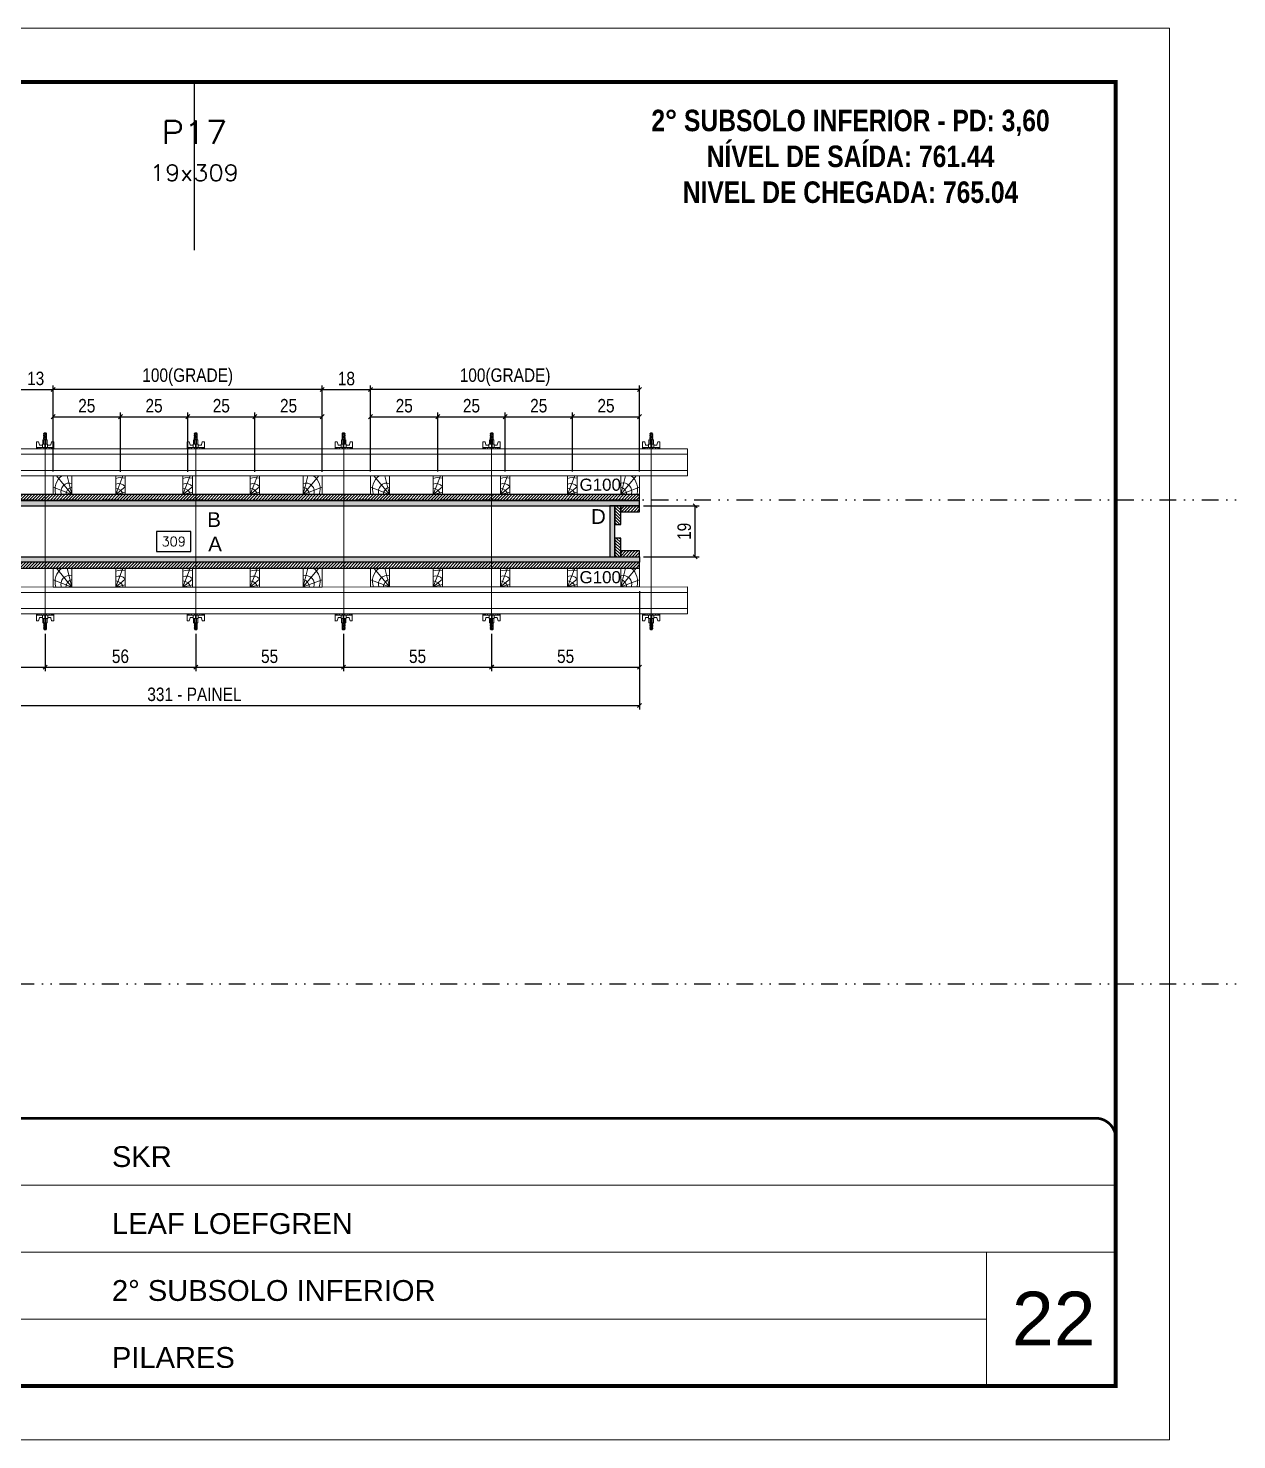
# Model space of a CAD drawing. Extents: x 13513 to 27878, y -21631 to 6985.
# Drawn here: x 16648 to 17547, y 192 to 1242 of the extents above; entities that cross this region are included whole.
import ezdxf
from ezdxf.enums import TextEntityAlignment as Align

# ---------------------------------------------------------------- set-up
doc = ezdxf.new("R2010")
doc.units = 0
for name, pattern in [('CONTINUO', [0]), ('DASHED', [0.75, 0.5, -0.25]), ('DIVIDE2', [0.625, 0.25, -0.125, 0, -0.125, 0, -0.125]), ('HIDDEN', [0.375, 0.25, -0.125])]:
    doc.linetypes.add(name, pattern=pattern)
for name, color, linetype, lineweight in [('CARIMBO', 255, 'Continuous', 9), ('Folhas', 255, 'Continuous', 9), ('Hachura', 251, 'Continuous', 9), ('Madeira', 126, 'Continuous', 18), ('Perfil Metálico', 224, 'Continuous', 18), ('SARRAFO DE PRESSAO', 251, 'DASHED', 9), ('Texto Seção', 7, 'Continuous', 15)]:
    doc.layers.add(name, color=color, linetype=linetype, lineweight=lineweight)
for name, color, linetype in [('CHAPA', 1, 'Continuous'), ('COTA', 241, 'Continuous'), ('NOMENCLATURA', 7, 'Continuous'), ('Nível', 160, 'Continuous'), ('SARRAFO', 251, 'Continuous'), ('Texto de Titulo', 7, 'Continuous'), ('Texto Qtd Sarr', 242, 'Continuous'), ('TEXTO_GERAL', 7, 'Continuous')]:
    doc.layers.add(name, color=color, linetype=linetype)
doc.styles.add('ARIAL', font='arial.ttf')
doc.styles.add('COTA TECNICA 2X', font='techl___.ttf', dxfattribs={"height": 10})
doc.styles.add('ROMANC', font='techb___.ttf', dxfattribs={"height": 2.5})
doc.styles.add('ROMANS', font='romans.shx')
doc.styles.add('SANSSERIF', font='sas_____.pfb')
doc.styles.add('Tecnologia', font='')
doc.styles.get('Tecnologia').set_extended_font_data('Forgotten Futurist')
doc.dimstyles.new('SECAO PILAR', dxfattribs={"dimtxt": 10, "dimasz": 3, "dimexe": 3, "dimexo": 3, "dimgap": 3, "dimtad": 1, "dimdec": 1, "dimlfac": 0.5, "dimzin": 12, "dimdsep": 46, "dimtxsty": 'COTA TECNICA 2X', "dimblk1": 'OBLIQUE', "dimblk2": 'OBLIQUE', "dimsah": 1, "dimcen": 0.9, "dimclrd": 256, "dimclre": 256, "dimclrt": 256, "dimadec": 1, "dimazin": 3, "dimtfac": 1, "dimtdec": 1, "dimtmove": 0, "dimatfit": 3, "dimfxl": 1, "dimtolj": 1, "dimtzin": 12, "dimarcsym": 0})
doc.dimstyles.new('SECÇÃO 2', dxfattribs={"dimtxt": 7, "dimasz": 6, "dimexe": 0.18, "dimexo": 2, "dimgap": -4, "dimtad": 3, "dimdec": 1, "dimlfac": 0.5, "dimzin": 12, "dimdsep": 46, "dimtxsty": 'ROMANS', "dimblk": 'ARCHTICK', "dimcen": 0.09, "dimse1": 1, "dimse2": 1, "dimsd1": 1, "dimsd2": 1, "dimclrd": 180, "dimclre": 5, "dimclrt": 1, "dimadec": 0, "dimazin": 3, "dimtfac": 1, "dimtdec": 1, "dimtofl": 0, "dimtmove": 0, "dimatfit": 3, "dimldrblk": 'ARCHTICK', "dimfxl": 1, "dimtolj": 1, "dimtzin": 0, "dimarcsym": 0})

# ---------------------------------------------------------------- blocks, each defined once
blk = doc.blocks.new('9999999999')
at = {"color": 30, "linetype": 'CONTINUO'}
for p, q in [((98564.6, 34230.2), (98564.6, 34429.4)), ((98564.6, 34379.6), (99584, 34379.6)), ((98564.6, 34329.8), (99488, 34329.8)), ((99584, 34329.8), (99488, 34329.8)), ((99488, 34329.8), (99488, 34230.2)), ((98564.6, 34280), (99488, 34280))]:
    blk.add_line(p, q, dxfattribs=at)
at = {"color": 30, "linetype": 'CONTINUO', "const_width": 2}
blk.add_lwpolyline([(99584, 34230.2), (99584, 34414.4, 0.414214), (99569, 34429.4), (98229, 34429.4, 0.414214), (98214, 34414.4), (98214, 34245.2, 0.414214), (98229, 34230.2), (99584, 34230.2)], format="xyb", dxfattribs=at)
at = {"layer": 'Folhas'}
blk.add_lwpolyline([(98139, 34190.2), (99624, 34190.2), (99624, 35240.2), (98139, 35240.2)], close=True, dxfattribs=at)
at = {"layer": 'Folhas', "color": 30, "const_width": 3}
blk.add_lwpolyline([(98214, 34230.2), (99584, 34230.2), (99584, 35200.2), (98214, 35200.2)], close=True, dxfattribs=at)
at = {"color": 7, "linetype": 'Continuous', "ltscale": 5, "style": 'ARIAL'}
for s, height, p in [('SKR', 15.48, (98837.7, 34393.1)), ('LEAF LOEFGREN', 15.483, (98837.7, 34343.3)), ('2° SUBSOLO INFERIOR', 15.483, (98837.7, 34293.5)), ('NOVA SISTEMAS CONSTRUTIVOS', 11.059, (98263.2, 34267.2)), ('PILARES', 15.48, (98837.7, 34243.7))]:
    blk.add_text(s, height=height, dxfattribs=at).set_placement(p)
at = {"layer": 'Folhas', "color": 7, "style": 'Tecnologia', "width": 1.5}
for s, p in [('CLIENTE:', (98573.7, 34397.2)), ('OBRA:', (98573.7, 34347.3)), ('PAVIMENTO:', (98573.7, 34297.5)), ('PROJETO:', (98573.7, 34247.7))]:
    blk.add_text(s, height=14, dxfattribs=at).set_placement(p)
blk = doc.blocks.new('*D1473')
at = {"layer": 'COTA', "color": 180, "lineweight": -2, "transparency": 16777216}
for p, q in [((16769.4, 867.6), (16743.7, 867.6)), ((16743.7, 867.6), (16743.7, 852.6)), ((16769.4, 852.6), (16769.4, 867.6)), ((16743.7, 852.6), (16769.4, 852.6))]:
    blk.add_line(p, q, dxfattribs=at)
at = {"layer": 'Defpoints', "color": 0, "transparency": 16777216}
for p in [(16463, 848.6), (17081, 848.6), (17081, 848.6)]:
    blk.add_point(p, dxfattribs=at)
at = {"layer": 'COTA', "color": 1, "transparency": 16777216, "insert": (16756.6, 860.1), "char_height": 7, "attachment_point": 5, "style": 'ROMANS'}
blk.add_mtext('\\A1;309', dxfattribs=at)
blk = doc.blocks.new('_ArchTick')
at = {"color": 0, "linetype": 'ByBlock', "const_width": 0.15}
blk.add_lwpolyline([(-0.5, -0.5), (0.5, 0.5)], dxfattribs=at)
blk = doc.blocks.new('_Oblique')
at = {"color": 0, "linetype": 'ByBlock', "lineweight": -2}
blk.add_line((-0.5, -0.5), (0.5, 0.5), dxfattribs=at)
blk = doc.blocks.new('*D1474')
at = {"layer": 'COTA', "lineweight": -2, "transparency": 16777216}
for p, q in [((16441, 823.2), (16441, 735)), ((17103, 823.2), (17103, 735)), ((16441, 738), (17103, 738))]:
    blk.add_line(p, q, dxfattribs=at)
at = {"layer": 'Defpoints', "color": 0, "transparency": 16777216}
for p in [(16441, 826.2), (17103, 826.2), (17103, 738)]:
    blk.add_point(p, dxfattribs=at)
at = {"layer": 'COTA', "lineweight": -2, "transparency": 16777216, "xscale": 3, "yscale": 3, "zscale": 3, "rotation": 180}
blk.add_blockref('_Oblique', (16441, 738), dxfattribs=at)
at = {"layer": 'COTA', "lineweight": -2, "transparency": 16777216, "xscale": 3, "yscale": 3, "zscale": 3}
blk.add_blockref('_Oblique', (17103, 738), dxfattribs=at)
at = {"layer": 'COTA', "transparency": 16777216, "insert": (16772, 746.3), "char_height": 10, "attachment_point": 5, "style": 'COTA TECNICA 2X'}
blk.add_mtext('\\A1;331 - PAINEL', dxfattribs=at)
blk = doc.blocks.new('*D1476')
at = {"layer": 'COTA', "lineweight": -2, "transparency": 16777216}
for p, q in [((17103, 823.2), (17103, 763.5)), ((16993, 791.4), (16993, 763.5)), ((16993, 766.5), (17103, 766.5))]:
    blk.add_line(p, q, dxfattribs=at)
at = {"layer": 'Defpoints', "color": 0, "transparency": 16777216}
for p in [(17103, 826.2), (16993, 794.4), (17103, 766.5)]:
    blk.add_point(p, dxfattribs=at)
at = {"layer": 'COTA', "lineweight": -2, "transparency": 16777216, "xscale": 3, "yscale": 3, "zscale": 3, "rotation": 180}
blk.add_blockref('_Oblique', (16993, 766.5), dxfattribs=at)
at = {"layer": 'COTA', "lineweight": -2, "transparency": 16777216, "xscale": 3, "yscale": 3, "zscale": 3}
blk.add_blockref('_Oblique', (17103, 766.5), dxfattribs=at)
at = {"layer": 'COTA', "transparency": 16777216, "insert": (17048, 774.6), "char_height": 10, "attachment_point": 5, "style": 'COTA TECNICA 2X'}
blk.add_mtext('\\A1;55', dxfattribs=at)
blk = doc.blocks.new('titulo1')
at = {"layer": 'Defpoints', "color": 252, "linetype": 'HIDDEN', "ltscale": 2}
blk.add_line((0, 0), (0, 125), dxfattribs=at)
at = {"layer": 'Defpoints', "style": 'ROMANS', "oblique": 15}
blk.add_attdef('FOLHA', text='', height=10, dxfattribs=at).set_placement((0, 15.6), align=Align.MIDDLE_CENTER)
at = {"layer": 'Texto Qtd Sarr', "color": 3, "style": 'ROMANS', "oblique": 15}
for tag, height, p in [('TITULO', 17, (0, 71.4)), ('SEÇÃO', 12, (0, 41.5))]:
    blk.add_attdef(tag, text='', height=height, dxfattribs=at).set_placement(p, align=Align.MIDDLE_CENTER)
blk = doc.blocks.new('*D1495')
at = {"layer": 'COTA', "lineweight": -2, "transparency": 16777216}
for p, q in [((17106, 886.6), (17147.3, 886.6)), ((17144.3, 848.6), (17144.3, 886.6)), ((17106, 848.6), (17147.3, 848.6))]:
    blk.add_line(p, q, dxfattribs=at)
at = {"layer": 'Defpoints', "color": 0, "transparency": 16777216}
for p in [(17103, 886.6), (17144.3, 886.6), (17103, 848.6)]:
    blk.add_point(p, dxfattribs=at)
at = {"layer": 'COTA', "lineweight": -2, "transparency": 16777216, "xscale": 3, "yscale": 3, "zscale": 3}
for p, rotation in [((17144.3, 886.6), 90), ((17144.3, 848.6), 270)]:
    blk.add_blockref('_Oblique', p, dxfattribs=dict(at, rotation=rotation))
at = {"layer": 'COTA', "transparency": 16777216, "insert": (17136.2, 867.6), "char_height": 10, "attachment_point": 5, "rotation": 90, "style": 'COTA TECNICA 2X'}
blk.add_mtext('\\A1;19', dxfattribs=at)
blk = doc.blocks.new('C')
at = {"layer": 'Hachura', "color": 0}
for p, q in [((0, 3.22), (0, -3.22)), ((0.45, 3.22), (0, 3.22)), ((0.46, 3.16), (0, 3.16)), ((0.46, 3.05), (0, 3.05)), ((0.46, 2.88), (0, 2.88)), ((0, 2.75), (0, -1.16)), ((0.46, 2.65), (0, 2.65)), ((0.46, 2.23), (0, 2.23)), ((0.46, 1.51), (0, 1.51)), ((0.39, 0.49), (0.17, 0.49)), ((0.45, -3.23), (0.45, 3.22)), ((0.45, 3.22), (2.58, 3.22)), ((1.74, 0.97), (0.45, 0.97)), ((1.45, 0.1), (0.45, 0.1)), ((1.35, 1.94), (1.35, 0.96)), ((2.58, 2.39), (1.47, 2.09)), ((1.74, -0.97), (1.74, 0.97)), ((1.74, 0.97), (1.74, 0.84)), ((1.74, 0.97), (1.74, 0.84)), ((1.74, 0.84), (3.35, 0.84)), ((3.35, 0.45), (1.74, 0.45)), ((2.58, 3.22), (2.58, 2.39)), ((3.32, 0.84), (3.32, -0.84)), ((3.35, 0.84), (3.35, -0.84)), ((3.68, 0.45), (3.35, 0.45)), ((3.84, -0.52), (3.35, 0.45)), ((3.35, 0.06), (3.67, -0.57)), ((3.68, 0.45), (4.16, -0.52)), ((3.72, 0.5), (4.25, -0.57)), ((4.37, -0.55), (3.83, 0.53)), ((4.15, 0.45), (3.93, 0.45)), ((4.42, -0.52), (3.93, 0.45)), ((4.15, 0.45), (4.26, 0.45)), ((4.26, 0.45), (4.74, -0.52)), ((4.3, 0.5), (4.83, -0.57)), ((4.95, -0.55), (4.41, 0.53)), ((4.51, 0.45), (4.84, 0.45)), ((5, -0.52), (4.51, 0.45)), ((4.84, 0.45), (5.32, -0.52)), ((4.88, 0.5), (5.41, -0.57)), ((5.53, -0.55), (4.99, 0.53)), ((5.58, -0.52), (5.09, 0.45)), ((5.42, 0.45), (5.09, 0.45)), ((5.58, -0.52), (5.09, 0.45)), ((5.42, 0.45), (5.74, -0.19)), ((5.46, 0.5), (5.74, -0.07)), ((5.74, 0.19), (5.57, 0.53)), ((5.74, 0.32), (5.68, 0.45)), ((5.68, 0.45), (5.74, 0.45)), ((5.74, 0.45), (5.9, 0.29)), ((5.74, 0.45), (5.74, -0.52)), ((5.9, -0.36), (5.9, 0.29)), ((0.45, 0), (0, 0)), ((0.46, -1.52), (0, -1.52)), ((0.46, -2.23), (0, -2.23)), ((0.46, -2.65), (0, -2.65)), ((0.46, -2.88), (0, -2.88)), ((0.46, -3.05), (0, -3.05)), ((0.46, -3.16), (0, -3.16)), ((0, -3.22), (2.57, -3.22)), ((0.08, -0.48), (0.29, -0.48)), ((0.29, -0.48), (0.4, -0.48)), ((0.45, 0), (0.45, -0.97)), ((0.45, -0.16), (1.45, -0.16)), ((0.45, -0.65), (0.45, -0.32)), ((0.45, -3.23), (0.45, -0.65)), ((0.45, -0.97), (1.74, -0.97)), ((1.35, -1.94), (1.35, -0.97)), ((2.58, -2.39), (1.47, -2.1)), ((3.35, -0.32), (1.74, -0.32)), ((3.35, -0.84), (1.74, -0.84)), ((2.58, -3.23), (2.58, -2.39)), ((3.35, -0.07), (3.58, -0.52)), ((3.35, -0.52), (3.58, -0.52)), ((3.84, -0.52), (4.16, -0.52)), ((4.42, -0.52), (4.74, -0.52)), ((4.63, -0.52), (4.74, -0.52)), ((5, -0.52), (5.32, -0.52)), ((5.58, -0.52), (5.74, -0.52)), ((5.74, -0.52), (5.9, -0.36)), ((5.74, -0.52), (5.74, -0.52))]:
    blk.add_line(p, q, dxfattribs=at)
for centre, radius, start, end in [((1.52, 1.94), 0.161, 104.7436, 180), ((1.44, -0.03), 0.129, 272.695, 87.305), ((3.81, 0.39), 0.143, 25.5688, 154.4312), ((4.39, 0.39), 0.143, 25.5688, 154.4312), ((4.97, 0.39), 0.143, 25.5688, 154.4312), ((5.55, 0.39), 0.143, 25.5688, 154.4312), ((0.17, -0.37), 0.174, 221.744, 317.8592), ((1.52, -1.94), 0.161, 180, 255.2564), ((3.71, -0.4), 0.174, 222.1408, 318.256), ((4.29, -0.4), 0.174, 222.1408, 318.256), ((4.87, -0.4), 0.174, 222.1408, 318.256), ((5.45, -0.4), 0.174, 222.1408, 318.256), ((5.61, -0.4), 0.174, 317.8592, 318.256)]:
    blk.add_arc(centre, radius, start, end, dxfattribs=at)
blk = doc.blocks.new('*D1496')
at = {"layer": 'COTA', "lineweight": -2, "transparency": 16777216}
for p, q in [((16551, 791.4), (16551, 763.5)), ((16661, 791.4), (16661, 763.5)), ((16551, 766.5), (16661, 766.5))]:
    blk.add_line(p, q, dxfattribs=at)
at = {"layer": 'Defpoints', "color": 0, "transparency": 16777216}
for p in [(16551, 794.4), (16661, 794.4), (16661, 766.5)]:
    blk.add_point(p, dxfattribs=at)
at = {"layer": 'COTA', "lineweight": -2, "transparency": 16777216, "xscale": 3, "yscale": 3, "zscale": 3, "rotation": 180}
blk.add_blockref('_Oblique', (16551, 766.5), dxfattribs=at)
at = {"layer": 'COTA', "lineweight": -2, "transparency": 16777216, "xscale": 3, "yscale": 3, "zscale": 3}
blk.add_blockref('_Oblique', (16661, 766.5), dxfattribs=at)
at = {"layer": 'COTA', "transparency": 16777216, "insert": (16606, 774.6), "char_height": 10, "attachment_point": 5, "style": 'COTA TECNICA 2X'}
blk.add_mtext('\\A1;55', dxfattribs=at)
blk = doc.blocks.new('PONTALETE')
at = {"layer": 'Madeira'}
for q in [(2.71, 7), (7, 5.76), (7, 1.74)]:
    blk.add_line((0, 0), q, dxfattribs=at)
blk.add_lwpolyline([(0, 0), (7, 0), (7, 7), (0, 7)], close=True, dxfattribs=at)
for centre, radius, start, end in [((2.04, 0.06), 6.23, 37.2818, 109.0913), ((1.09, 0.9), 3.19, 343.603, 109.9847), ((-0.21, -0.78), 3.09, 14.6322, 86.0383)]:
    blk.add_arc(centre, radius, start, end, dxfattribs=at)
blk = doc.blocks.new('MEIO PONTALETE')
at = {"layer": 'Madeira'}
for q in [(2.71, 7), (3.5, 2.88), (3.5, 0.87)]:
    blk.add_line((0, 0), q, dxfattribs=at)
blk.add_lwpolyline([(0, 0), (3.5, 0), (3.5, 7), (0, 7)], close=True, dxfattribs=at)
for centre, radius, start, end in [((2.04, 0.06), 6.23, 76.4499, 109.0913), ((1.09, 0.9), 3.19, 40.9063, 109.9847), ((-0.21, -0.78), 3.09, 14.6322, 86.0383)]:
    blk.add_arc(centre, radius, start, end, dxfattribs=at)
blk = doc.blocks.new('*D1482')
at = {"layer": 'COTA', "lineweight": -2, "transparency": 16777216}
for p, q in [((16640.9, 911.9), (16640.9, 976.1)), ((16640.9, 973.1), (16667, 973.1)), ((16667, 912), (16667, 976.1))]:
    blk.add_line(p, q, dxfattribs=at)
at = {"layer": 'Defpoints', "color": 0, "transparency": 16777216}
for p in [(16667, 973.1), (16640.9, 908.9), (16667, 909)]:
    blk.add_point(p, dxfattribs=at)
at = {"layer": 'COTA', "lineweight": -2, "transparency": 16777216, "xscale": 3, "yscale": 3, "zscale": 3, "rotation": 180}
blk.add_blockref('_Oblique', (16640.9, 973.1), dxfattribs=at)
at = {"layer": 'COTA', "lineweight": -2, "transparency": 16777216, "xscale": 3, "yscale": 3, "zscale": 3}
blk.add_blockref('_Oblique', (16667, 973.1), dxfattribs=at)
at = {"layer": 'COTA', "transparency": 16777216, "insert": (16654, 981.3), "char_height": 10, "attachment_point": 5, "style": 'COTA TECNICA 2X'}
blk.add_mtext('\\A1;13', dxfattribs=at)
blk = doc.blocks.new('*D1483')
at = {"layer": 'COTA', "lineweight": -2, "transparency": 16777216}
for p, q in [((16667, 912), (16667, 955.9)), ((16717, 911.9), (16717, 955.9)), ((16667, 952.9), (16717, 952.9))]:
    blk.add_line(p, q, dxfattribs=at)
at = {"layer": 'Defpoints', "color": 0, "transparency": 16777216}
for p in [(16717, 952.9), (16667, 909), (16717, 908.9)]:
    blk.add_point(p, dxfattribs=at)
at = {"layer": 'COTA', "lineweight": -2, "transparency": 16777216, "xscale": 3, "yscale": 3, "zscale": 3, "rotation": 180}
blk.add_blockref('_Oblique', (16667, 952.9), dxfattribs=at)
at = {"layer": 'COTA', "lineweight": -2, "transparency": 16777216, "xscale": 3, "yscale": 3, "zscale": 3}
blk.add_blockref('_Oblique', (16717, 952.9), dxfattribs=at)
at = {"layer": 'COTA', "transparency": 16777216, "insert": (16692, 961), "char_height": 10, "attachment_point": 5, "style": 'COTA TECNICA 2X'}
blk.add_mtext('\\A1;25', dxfattribs=at)
blk = doc.blocks.new('*D1484')
at = {"layer": 'COTA', "lineweight": -2, "transparency": 16777216}
for p, q in [((16667, 912), (16667, 976.1)), ((16867, 973.1), (16667, 973.1)), ((16867, 911.9), (16867, 976.1))]:
    blk.add_line(p, q, dxfattribs=at)
at = {"layer": 'Defpoints', "color": 0, "transparency": 16777216}
for p in [(16667, 973.1), (16667, 909), (16867, 908.9)]:
    blk.add_point(p, dxfattribs=at)
at = {"layer": 'COTA', "lineweight": -2, "transparency": 16777216, "xscale": 3, "yscale": 3, "zscale": 3, "rotation": 180}
blk.add_blockref('_Oblique', (16667, 973.1), dxfattribs=at)
at = {"layer": 'COTA', "lineweight": -2, "transparency": 16777216, "xscale": 3, "yscale": 3, "zscale": 3}
blk.add_blockref('_Oblique', (16867, 973.1), dxfattribs=at)
at = {"layer": 'COTA', "transparency": 16777216, "insert": (16767, 982.3), "char_height": 10, "attachment_point": 5, "style": 'COTA TECNICA 2X'}
blk.add_mtext('\\A1;100(GRADE)', dxfattribs=at)
blk = doc.blocks.new('*D1485')
at = {"layer": 'COTA', "lineweight": -2, "transparency": 16777216}
for p, q in [((16717, 911.9), (16717, 955.9)), ((16767, 911.9), (16767, 955.9)), ((16717, 952.9), (16767, 952.9))]:
    blk.add_line(p, q, dxfattribs=at)
at = {"layer": 'Defpoints', "color": 0, "transparency": 16777216}
for p in [(16767, 952.9), (16717, 908.9), (16767, 908.9)]:
    blk.add_point(p, dxfattribs=at)
at = {"layer": 'COTA', "lineweight": -2, "transparency": 16777216, "xscale": 3, "yscale": 3, "zscale": 3, "rotation": 180}
blk.add_blockref('_Oblique', (16717, 952.9), dxfattribs=at)
at = {"layer": 'COTA', "lineweight": -2, "transparency": 16777216, "xscale": 3, "yscale": 3, "zscale": 3}
blk.add_blockref('_Oblique', (16767, 952.9), dxfattribs=at)
at = {"layer": 'COTA', "transparency": 16777216, "insert": (16742, 961), "char_height": 10, "attachment_point": 5, "style": 'COTA TECNICA 2X'}
blk.add_mtext('\\A1;25', dxfattribs=at)
blk = doc.blocks.new('*D1486')
at = {"layer": 'COTA', "lineweight": -2, "transparency": 16777216}
for p, q in [((16767, 911.9), (16767, 955.9)), ((16817, 911.9), (16817, 955.9)), ((16767, 952.9), (16817, 952.9))]:
    blk.add_line(p, q, dxfattribs=at)
at = {"layer": 'Defpoints', "color": 0, "transparency": 16777216}
for p in [(16817, 952.9), (16767, 908.9), (16817, 908.9)]:
    blk.add_point(p, dxfattribs=at)
at = {"layer": 'COTA', "lineweight": -2, "transparency": 16777216, "xscale": 3, "yscale": 3, "zscale": 3, "rotation": 180}
blk.add_blockref('_Oblique', (16767, 952.9), dxfattribs=at)
at = {"layer": 'COTA', "lineweight": -2, "transparency": 16777216, "xscale": 3, "yscale": 3, "zscale": 3}
blk.add_blockref('_Oblique', (16817, 952.9), dxfattribs=at)
at = {"layer": 'COTA', "transparency": 16777216, "insert": (16792, 961), "char_height": 10, "attachment_point": 5, "style": 'COTA TECNICA 2X'}
blk.add_mtext('\\A1;25', dxfattribs=at)
blk = doc.blocks.new('*D1487')
at = {"layer": 'COTA', "lineweight": -2, "transparency": 16777216}
for p, q in [((16817, 911.9), (16817, 955.9)), ((16867, 911.9), (16867, 955.9)), ((16817, 952.9), (16867, 952.9))]:
    blk.add_line(p, q, dxfattribs=at)
at = {"layer": 'Defpoints', "color": 0, "transparency": 16777216}
for p in [(16867, 952.9), (16817, 908.9), (16867, 908.9)]:
    blk.add_point(p, dxfattribs=at)
at = {"layer": 'COTA', "lineweight": -2, "transparency": 16777216, "xscale": 3, "yscale": 3, "zscale": 3, "rotation": 180}
blk.add_blockref('_Oblique', (16817, 952.9), dxfattribs=at)
at = {"layer": 'COTA', "lineweight": -2, "transparency": 16777216, "xscale": 3, "yscale": 3, "zscale": 3}
blk.add_blockref('_Oblique', (16867, 952.9), dxfattribs=at)
at = {"layer": 'COTA', "transparency": 16777216, "insert": (16842, 961), "char_height": 10, "attachment_point": 5, "style": 'COTA TECNICA 2X'}
blk.add_mtext('\\A1;25', dxfattribs=at)
blk = doc.blocks.new('*D1488')
at = {"layer": 'COTA', "lineweight": -2, "transparency": 16777216}
for p, q in [((16867, 912), (16867, 976.1)), ((16867, 973.1), (16903, 973.1)), ((16903, 912), (16903, 976.1))]:
    blk.add_line(p, q, dxfattribs=at)
at = {"layer": 'Defpoints', "color": 0, "transparency": 16777216}
for p in [(16903, 973.1), (16867, 909), (16903, 909)]:
    blk.add_point(p, dxfattribs=at)
at = {"layer": 'COTA', "lineweight": -2, "transparency": 16777216, "xscale": 3, "yscale": 3, "zscale": 3, "rotation": 180}
blk.add_blockref('_Oblique', (16867, 973.1), dxfattribs=at)
at = {"layer": 'COTA', "lineweight": -2, "transparency": 16777216, "xscale": 3, "yscale": 3, "zscale": 3}
blk.add_blockref('_Oblique', (16903, 973.1), dxfattribs=at)
at = {"layer": 'COTA', "transparency": 16777216, "insert": (16885, 981.2), "char_height": 10, "attachment_point": 5, "style": 'COTA TECNICA 2X'}
blk.add_mtext('\\A1;18', dxfattribs=at)
blk = doc.blocks.new('*D1489')
at = {"layer": 'COTA', "lineweight": -2, "transparency": 16777216}
for p, q in [((16903, 912), (16903, 955.9)), ((16953, 912), (16953, 955.9)), ((16903, 952.9), (16953, 952.9))]:
    blk.add_line(p, q, dxfattribs=at)
at = {"layer": 'Defpoints', "color": 0, "transparency": 16777216}
for p in [(16953, 952.9), (16903, 909), (16953, 909)]:
    blk.add_point(p, dxfattribs=at)
at = {"layer": 'COTA', "lineweight": -2, "transparency": 16777216, "xscale": 3, "yscale": 3, "zscale": 3, "rotation": 180}
blk.add_blockref('_Oblique', (16903, 952.9), dxfattribs=at)
at = {"layer": 'COTA', "lineweight": -2, "transparency": 16777216, "xscale": 3, "yscale": 3, "zscale": 3}
blk.add_blockref('_Oblique', (16953, 952.9), dxfattribs=at)
at = {"layer": 'COTA', "transparency": 16777216, "insert": (16928, 961), "char_height": 10, "attachment_point": 5, "style": 'COTA TECNICA 2X'}
blk.add_mtext('\\A1;25', dxfattribs=at)
blk = doc.blocks.new('*D1490')
at = {"layer": 'COTA', "lineweight": -2, "transparency": 16777216}
for p, q in [((16903, 912), (16903, 976.1)), ((17103, 973.1), (16903, 973.1)), ((17103, 912), (17103, 976.1))]:
    blk.add_line(p, q, dxfattribs=at)
at = {"layer": 'Defpoints', "color": 0, "transparency": 16777216}
for p in [(16903, 973.1), (16903, 909), (17103, 909)]:
    blk.add_point(p, dxfattribs=at)
at = {"layer": 'COTA', "lineweight": -2, "transparency": 16777216, "xscale": 3, "yscale": 3, "zscale": 3, "rotation": 180}
blk.add_blockref('_Oblique', (16903, 973.1), dxfattribs=at)
at = {"layer": 'COTA', "lineweight": -2, "transparency": 16777216, "xscale": 3, "yscale": 3, "zscale": 3}
blk.add_blockref('_Oblique', (17103, 973.1), dxfattribs=at)
at = {"layer": 'COTA', "transparency": 16777216, "insert": (17003, 982.3), "char_height": 10, "attachment_point": 5, "style": 'COTA TECNICA 2X'}
blk.add_mtext('\\A1;100(GRADE)', dxfattribs=at)
blk = doc.blocks.new('*D1491')
at = {"layer": 'COTA', "lineweight": -2, "transparency": 16777216}
for p, q in [((16953, 912), (16953, 955.9)), ((17003, 912), (17003, 955.9)), ((16953, 952.9), (17003, 952.9))]:
    blk.add_line(p, q, dxfattribs=at)
at = {"layer": 'Defpoints', "color": 0, "transparency": 16777216}
for p in [(17003, 952.9), (16953, 909), (17003, 909)]:
    blk.add_point(p, dxfattribs=at)
at = {"layer": 'COTA', "lineweight": -2, "transparency": 16777216, "xscale": 3, "yscale": 3, "zscale": 3, "rotation": 180}
blk.add_blockref('_Oblique', (16953, 952.9), dxfattribs=at)
at = {"layer": 'COTA', "lineweight": -2, "transparency": 16777216, "xscale": 3, "yscale": 3, "zscale": 3}
blk.add_blockref('_Oblique', (17003, 952.9), dxfattribs=at)
at = {"layer": 'COTA', "transparency": 16777216, "insert": (16978, 961), "char_height": 10, "attachment_point": 5, "style": 'COTA TECNICA 2X'}
blk.add_mtext('\\A1;25', dxfattribs=at)
blk = doc.blocks.new('*D1492')
at = {"layer": 'COTA', "lineweight": -2, "transparency": 16777216}
for p, q in [((17003, 912), (17003, 955.9)), ((17053, 912), (17053, 955.9)), ((17003, 952.9), (17053, 952.9))]:
    blk.add_line(p, q, dxfattribs=at)
at = {"layer": 'Defpoints', "color": 0, "transparency": 16777216}
for p in [(17053, 952.9), (17003, 909), (17053, 909)]:
    blk.add_point(p, dxfattribs=at)
at = {"layer": 'COTA', "lineweight": -2, "transparency": 16777216, "xscale": 3, "yscale": 3, "zscale": 3, "rotation": 180}
blk.add_blockref('_Oblique', (17003, 952.9), dxfattribs=at)
at = {"layer": 'COTA', "lineweight": -2, "transparency": 16777216, "xscale": 3, "yscale": 3, "zscale": 3}
blk.add_blockref('_Oblique', (17053, 952.9), dxfattribs=at)
at = {"layer": 'COTA', "transparency": 16777216, "insert": (17028, 961), "char_height": 10, "attachment_point": 5, "style": 'COTA TECNICA 2X'}
blk.add_mtext('\\A1;25', dxfattribs=at)
blk = doc.blocks.new('*D1493')
at = {"layer": 'COTA', "lineweight": -2, "transparency": 16777216}
for p, q in [((17053, 912), (17053, 955.9)), ((17103, 912), (17103, 955.9)), ((17053, 952.9), (17103, 952.9))]:
    blk.add_line(p, q, dxfattribs=at)
at = {"layer": 'Defpoints', "color": 0, "transparency": 16777216}
for p in [(17103, 952.9), (17053, 909), (17103, 909)]:
    blk.add_point(p, dxfattribs=at)
at = {"layer": 'COTA', "lineweight": -2, "transparency": 16777216, "xscale": 3, "yscale": 3, "zscale": 3, "rotation": 180}
blk.add_blockref('_Oblique', (17053, 952.9), dxfattribs=at)
at = {"layer": 'COTA', "lineweight": -2, "transparency": 16777216, "xscale": 3, "yscale": 3, "zscale": 3}
blk.add_blockref('_Oblique', (17103, 952.9), dxfattribs=at)
at = {"layer": 'COTA', "transparency": 16777216, "insert": (17078, 961), "char_height": 10, "attachment_point": 5, "style": 'COTA TECNICA 2X'}
blk.add_mtext('\\A1;25', dxfattribs=at)
blk = doc.blocks.new('*D1497')
at = {"layer": 'COTA', "lineweight": -2, "transparency": 16777216}
for p, q in [((16661, 791.4), (16661, 763.5)), ((16773, 791.4), (16773, 763.5)), ((16661, 766.5), (16773, 766.5))]:
    blk.add_line(p, q, dxfattribs=at)
at = {"layer": 'Defpoints', "color": 0, "transparency": 16777216}
for p in [(16661, 794.4), (16773, 794.4), (16773, 766.5)]:
    blk.add_point(p, dxfattribs=at)
at = {"layer": 'COTA', "lineweight": -2, "transparency": 16777216, "xscale": 3, "yscale": 3, "zscale": 3, "rotation": 180}
blk.add_blockref('_Oblique', (16661, 766.5), dxfattribs=at)
at = {"layer": 'COTA', "lineweight": -2, "transparency": 16777216, "xscale": 3, "yscale": 3, "zscale": 3}
blk.add_blockref('_Oblique', (16773, 766.5), dxfattribs=at)
at = {"layer": 'COTA', "transparency": 16777216, "insert": (16717, 774.6), "char_height": 10, "attachment_point": 5, "style": 'COTA TECNICA 2X'}
blk.add_mtext('\\A1;56', dxfattribs=at)
blk = doc.blocks.new('*D1494')
at = {"layer": 'COTA', "lineweight": -2, "transparency": 16777216}
for p, q in [((16882.9, 791.4), (16882.9, 763.5)), ((16992.9, 791.4), (16992.9, 763.5)), ((16882.9, 766.5), (16992.9, 766.5))]:
    blk.add_line(p, q, dxfattribs=at)
at = {"layer": 'Defpoints', "color": 0, "transparency": 16777216}
for p in [(16882.9, 794.4), (16992.9, 794.4), (16992.9, 766.5)]:
    blk.add_point(p, dxfattribs=at)
at = {"layer": 'COTA', "lineweight": -2, "transparency": 16777216, "xscale": 3, "yscale": 3, "zscale": 3, "rotation": 180}
blk.add_blockref('_Oblique', (16882.9, 766.5), dxfattribs=at)
at = {"layer": 'COTA', "lineweight": -2, "transparency": 16777216, "xscale": 3, "yscale": 3, "zscale": 3}
blk.add_blockref('_Oblique', (16992.9, 766.5), dxfattribs=at)
at = {"layer": 'COTA', "transparency": 16777216, "insert": (16937.9, 774.6), "char_height": 10, "attachment_point": 5, "style": 'COTA TECNICA 2X'}
blk.add_mtext('\\A1;55', dxfattribs=at)
blk = doc.blocks.new('*D1498')
at = {"layer": 'COTA', "lineweight": -2, "transparency": 16777216}
for p, q in [((16773, 791.4), (16773, 763.5)), ((16882.9, 791.4), (16882.9, 763.5)), ((16773, 766.5), (16882.9, 766.5))]:
    blk.add_line(p, q, dxfattribs=at)
at = {"layer": 'Defpoints', "color": 0, "transparency": 16777216}
for p in [(16773, 794.4), (16882.9, 794.4), (16882.9, 766.5)]:
    blk.add_point(p, dxfattribs=at)
at = {"layer": 'COTA', "lineweight": -2, "transparency": 16777216, "xscale": 3, "yscale": 3, "zscale": 3, "rotation": 180}
blk.add_blockref('_Oblique', (16773, 766.5), dxfattribs=at)
at = {"layer": 'COTA', "lineweight": -2, "transparency": 16777216, "xscale": 3, "yscale": 3, "zscale": 3}
blk.add_blockref('_Oblique', (16882.9, 766.5), dxfattribs=at)
at = {"layer": 'COTA', "transparency": 16777216, "insert": (16827.9, 774.6), "char_height": 10, "attachment_point": 5, "style": 'COTA TECNICA 2X'}
blk.add_mtext('\\A1;55', dxfattribs=at)

msp = doc.modelspace()

# ---------------------------------------------------------------- hatches: boundary and pattern name
at = {"layer": 'Hachura'}
h = msp.add_hatch(dxfattribs=at)
h.set_pattern_fill('ANSI31', color=256, scale=0.5, angle=180, style=0)
h.set_pattern_definition([(225, (7329.0154, -22034.4084), (1.12253202, -1.12253202), [])])
h.paths.add_polyline_path([(17102.95, 895), (17102.97, 890.6), (16440.97, 890.59), (16440.97, 894.99)])
h = msp.add_hatch(color=256, dxfattribs=at)
h.dxf.hatch_style = 1
h.paths.add_polyline_path([(17102.97, 886.6), (17102.97, 890.6), (16440.97, 890.6), (16440.97, 886.6)])
h = msp.add_hatch(color=256, dxfattribs=at)
h.dxf.hatch_style = 1
h.paths.add_polyline_path([(17080.97, 848.6), (17084.57, 848.6), (17084.57, 886.6), (17080.97, 886.6)])
h = msp.add_hatch(dxfattribs=at)
h.set_pattern_fill('ANSI31', color=256, scale=0.5, angle=270, style=0)
h.set_pattern_definition([(315, (39980.3754, -8616.3521), (1.12253202, 1.12253202), [])])
h.paths.add_polyline_path([(17088.97, 872.6), (17084.57, 872.6), (17084.57, 886.6), (17088.97, 886.6)])
h = msp.add_hatch(dxfattribs=at)
h.set_pattern_fill('ANSI31', color=256, scale=0.5, angle=180, style=0)
h.set_pattern_definition([(225, (7965.0154, -22042.8084), (1.12253202, -1.12253202), [])])
h.paths.add_polyline_path([(17102.97, 886.6), (17102.97, 882.2), (17088.97, 882.2), (17088.97, 886.6)])
h = msp.add_hatch(dxfattribs=at)
h.set_pattern_fill('ANSI31', color=256, scale=0.5, angle=270, style=0)
h.set_pattern_definition([(315, (39980.3754, -8640.3521), (1.12253202, 1.12253202), [])])
h.paths.add_polyline_path([(17088.97, 848.6), (17084.57, 848.6), (17084.57, 862.6), (17088.97, 862.6)])
h = msp.add_hatch(dxfattribs=at)
h.set_pattern_fill('ANSI31', color=256, scale=0.5, angle=180, style=0)
h.set_pattern_definition([(225, (7600.0154, -22042.8084), (1.12253202, -1.12253202), [])])
h.paths.add_polyline_path([(17088.97, 848.6), (17088.97, 853), (17102.97, 853), (17102.97, 848.6)])
h = msp.add_hatch(color=256, dxfattribs=at)
h.dxf.hatch_style = 1
h.paths.add_polyline_path([(17102.97, 848.6), (17102.97, 844.6), (16440.97, 844.6), (16440.97, 848.6)])
h = msp.add_hatch(dxfattribs=at)
h.set_pattern_fill('ANSI31', color=256, scale=0.5, angle=180, style=0)
h.set_pattern_definition([(225, (7329.0154, -22084.8084), (1.12253202, -1.12253202), [])])
h.paths.add_polyline_path([(17102.97, 840.33), (17102.95, 844.6), (16440.97, 844.6), (16440.97, 844.6), (16440.97, 844.6), (16440.97, 840.2)])

# ---------------------------------------------------------------- linework, layer by layer
at = {"layer": 'CHAPA'}
for points in [[(17102.97, 886.6), (17102.97, 890.6), (16440.97, 890.6), (16440.97, 886.6)], [(17080.97, 848.6), (17084.57, 848.6), (17084.57, 886.6), (17080.97, 886.6)], [(17102.97, 848.6), (17102.97, 844.6), (16440.97, 844.6), (16440.97, 848.6)]]:
    msp.add_lwpolyline(points, close=True, dxfattribs=at)
at = {"layer": 'Hachura'}
for p, q in [((16660.97, 795.43), (16660.97, 935.97)), ((16772.97, 795.43), (16772.97, 935.97)), ((16882.97, 795.43), (16882.97, 935.97)), ((16992.97, 795.43), (16992.97, 935.97)), ((17111.66, 795.43), (17111.66, 935.97))]:
    msp.add_line(p, q, dxfattribs=at)
at = {"layer": 'Madeira'}
for points in [[(16666.96, 894.99), (16666.97, 908.99), (16866.96, 908.98), (16866.95, 894.98)], [(16902.96, 895), (16902.97, 909), (17102.97, 909), (17102.95, 895)], [(16666.96, 826.2), (16666.97, 840.2), (16866.96, 840.2), (16866.95, 826.2)], [(16902.96, 826.22), (16902.97, 840.22), (17102.97, 840.21), (17102.95, 826.21)]]:
    msp.add_lwpolyline(points, close=True, dxfattribs=at)
at = {"layer": 'Nível', "color": 4, "linetype": 'DIVIDE2', "ltscale": 50}
for p, q in [((13526.77, 891.13), (21431.15, 891.13)), ((13526.77, 531.13), (21531.15, 531.13))]:
    msp.add_line(p, q, dxfattribs=at)
at = {"layer": 'Perfil Metálico'}
for p, q in [((17138.69, 924.94), (16405.25, 924.94)), ((17138.69, 912.94), (16405.25, 912.94)), ((17138.69, 822.2), (16405.25, 822.2)), ((17138.69, 810.2), (16405.25, 810.2))]:
    msp.add_line(p, q, dxfattribs=at)
for points in [[(17138.69, 909), (17138.69, 929), (16405.25, 928.94), (16405.25, 908.94)], [(16405.25, 826.2), (16405.25, 806.2), (17138.69, 806.26), (17138.69, 826.26)]]:
    msp.add_lwpolyline(points, close=True, dxfattribs=at)
at = {"layer": 'SARRAFO'}
for points in [[(16440.97, 890.6), (17102.97, 890.6), (17102.95, 895), (16440.97, 895)], [(16440.97, 890.6), (17102.97, 890.6), (17102.95, 895), (16440.97, 895)], [(17084.57, 886.6), (17084.57, 872.6), (17088.97, 872.6), (17088.97, 886.6)], [(17084.57, 886.6), (17084.57, 872.6), (17088.97, 872.6), (17088.97, 886.6)], [(17088.97, 882.2), (17102.97, 882.2), (17102.97, 886.6), (17088.97, 886.6)], [(17088.97, 882.2), (17102.97, 882.2), (17102.97, 886.6), (17088.97, 886.6)], [(17084.57, 862.6), (17084.57, 848.6), (17088.97, 848.6), (17088.97, 862.6)], [(17084.57, 862.6), (17084.57, 848.6), (17088.97, 848.6), (17088.97, 862.6)], [(17102.97, 853), (17088.97, 853), (17088.97, 848.6), (17102.97, 848.6)], [(17102.97, 853), (17088.97, 853), (17088.97, 848.6), (17102.97, 848.6)], [(16440.97, 840.2), (17102.97, 840.2), (17102.95, 844.6), (16440.97, 844.6)], [(16440.97, 840.2), (17102.97, 840.2), (17102.95, 844.6), (16440.97, 844.6)]]:
    msp.add_lwpolyline(points, close=True, dxfattribs=at)

# ---------------------------------------------------------------- block references
at = {"layer": 'Hachura', "linetype": 'Continuous', "yscale": 2, "zscale": 2}
for p, xscale, rotation in [((16660.93, 928.97), 2, 90.00000000000001), ((16772.96, 928.97), 2, 90.00000000000001), ((16883.01, 928.97), -2, 270), ((16992.96, 928.97), 2, 90.00000000000001), ((17111.65, 928.97), 2, 90.00000000000001), ((16660.97, 806.23), -2, 90), ((16772.97, 806.23), -2, 90), ((16882.97, 806.23), 2, 270), ((16992.97, 806.23), -2, 90), ((17111.66, 806.23), -2, 90)]:
    msp.add_blockref('C', p, dxfattribs=dict(at, xscale=xscale, rotation=rotation))
at = {"layer": 'Madeira'}
for name, p, xscale, yscale, zscale, rotation in [('PONTALETE', (16680.96, 894.98), 2, 2, 2, 89.93708930310329), ('MEIO PONTALETE', (16713.46, 894.99), 1.999999997962732, 1.999999997962732, 1.999999997962732, 359.9370893031033), ('MEIO PONTALETE', (16763.46, 894.99), 1.999999997962732, 1.999999997962732, 1.999999997962732, 359.9370893031033), ('MEIO PONTALETE', (16813.46, 894.99), 1.999999997962732, 1.999999997962732, 1.999999997962732, 359.9370893031033), ('PONTALETE', (16852.95, 895), -2, 2, 2, 269.9370893031033), ('PONTALETE', (16916.96, 895), 2, 2, 2, 89.93708930310329), ('MEIO PONTALETE', (16949.46, 895), 1.999999997962732, 1.999999997962732, 1.999999997962732, 359.9370893031033), ('MEIO PONTALETE', (16999.46, 895), 1.999999997962732, 1.999999997962732, 1.999999997962732, 359.9370893031033), ('MEIO PONTALETE', (17049.46, 895), 1.999999997962732, 1.999999997962732, 1.999999997962732, 359.9370893031033), ('PONTALETE', (17088.95, 895.02), -2, 2, 2, 269.9370893031033), ('PONTALETE', (16680.96, 826.19), 2, 2, 2, 89.93708930310329), ('MEIO PONTALETE', (16713.46, 826.2), 1.999999997962732, 1.999999997962732, 1.999999997962732, 359.9370893031033), ('MEIO PONTALETE', (16763.46, 826.2), 1.999999997962732, 1.999999997962732, 1.999999997962732, 359.9370893031033), ('MEIO PONTALETE', (16813.46, 826.2), 1.999999997962732, 1.999999997962732, 1.999999997962732, 359.9370893031033), ('PONTALETE', (16852.95, 826.21), -2, 2, 2, 269.9370893031033), ('PONTALETE', (16916.96, 826.21), 2, 2, 2, 89.93708930310329), ('MEIO PONTALETE', (16949.46, 826.22), 1.999999997962732, 1.999999997962732, 1.999999997962732, 359.9370893031033), ('MEIO PONTALETE', (16999.46, 826.22), 1.999999997962732, 1.999999997962732, 1.999999997962732, 359.9370893031033), ('MEIO PONTALETE', (17049.46, 826.22), 1.999999997962732, 1.999999997962732, 1.999999997962732, 359.9370893031033), ('PONTALETE', (17088.95, 826.23), -2, 2, 2, 269.9370893031033)]:
    msp.add_blockref(name, p, dxfattribs=dict(at, xscale=xscale, yscale=yscale, zscale=zscale, rotation=rotation))
at = {"layer": 'SARRAFO DE PRESSAO', "color": 6, "linetype": 'ByBlock'}
msp.add_blockref('9999999999', (-82127.01, -33998.35), dxfattribs=at)
at = {"layer": 'Texto Seção'}
ref = msp.add_blockref('titulo1', (16771.97, 1076.85), dxfattribs=at)
ref.add_attrib('TITULO', 'P17', dxfattribs={"layer": 'Texto de Titulo', "color": 7, "height": 17, "style": 'ROMANS', "width": 1.1}).set_placement((16771.97, 1164.35), align=Align.MIDDLE_CENTER)
ref.add_attrib('SEÇÃO', '19x309', dxfattribs={"layer": 'Texto de Titulo', "color": 7, "height": 12, "style": 'ROMANS', "width": 1.1}).set_placement((16771.97, 1134.35), align=Align.MIDDLE_CENTER)

# ---------------------------------------------------------------- texts
at = {"layer": 'CARIMBO', "style": 'ARIAL'}
msp.add_text('22', height=40, dxfattribs=at).set_placement((17379.83, 262))
at = {"layer": 'NOMENCLATURA', "color": 2, "insert": (17259.81, 1207.91), "char_height": 16, "attachment_point": 2, "style": 'ROMANC'}
msp.add_mtext_dynamic_manual_height_columns('\\P2° SUBSOLO INFERIOR - PD: 3,60\\PNÍVEL DE SAÍDA: 761.44\\PNIVEL DE CHEGADA: 765.04', width=432.3511, gutter_width=1, heights=[0], dxfattribs=at)
at = {"layer": 'TEXTO_GERAL', "color": 0, "linetype": 'Continuous', "style": 'SANSSERIF'}
for p in [(17058.35, 902.3), (17058.35, 833.51)]:
    msp.add_text('G100', height=9, dxfattribs=at).set_placement(p, align=Align.MIDDLE_LEFT)
at = {"layer": 'TEXTO_GERAL', "style": 'ARIAL'}
for s, p in [('D', (17072.33, 878.64)), ('B', (16786.62, 876.35)), ('A', (16787.37, 858.12))]:
    msp.add_text(s, height=11, dxfattribs=at).set_placement(p, align=Align.MIDDLE_CENTER)

# ---------------------------------------------------------------- dimensions: what is measured, and where the dimension line sits
at = {"layer": 'COTA'}
for base, p1, p2, dimstyle, picture, middle in [((16666.97, 973.07), (16640.94, 908.9), (16666.97, 908.96), 'SECAO PILAR', '*D1482', (16653.95, 973.07)), ((16902.97, 973.08), (16866.96, 908.98), (16902.97, 908.96), 'SECAO PILAR', '*D1488', (16884.97, 973.08)), ((17080.97, 848.6), (16462.97, 848.6), (17080.97, 848.6), 'SECÇÃO 2', '*D1473', (16756.58, 848.6))]:
    dim = msp.add_linear_dim(base=base, p1=p1, p2=p2, dimstyle=dimstyle, dxfattribs=at)
    dim.commit()
    dim.dimension.update_dxf_attribs({"geometry": picture, "text_midpoint": middle, "dimtype": 160})
for base, p1, p2, text, picture, middle in [((16666.97, 973.08), (16866.96, 908.94), (16666.97, 908.96), '<>(GRADE)', '*D1484', (16766.97, 982.3)), ((16902.97, 973.1), (17102.97, 908.95), (16902.97, 908.98), '<>(GRADE)', '*D1490', (17002.97, 982.32)), ((17102.97, 738.04), (16440.97, 826.21), (17102.97, 826.25), '<> - PAINEL', '*D1474', (16771.97, 746.26))]:
    dim = msp.add_linear_dim(base=base, p1=p1, p2=p2, text=text, dimstyle='SECAO PILAR', dxfattribs=at)
    dim.commit()
    dim.dimension.update_dxf_attribs({"geometry": picture, "text_midpoint": middle})
for base, p1, p2, picture, middle in [((16716.97, 952.89), (16666.97, 908.96), (16716.97, 908.95), '*D1483', (16691.97, 961)), ((16766.97, 952.89), (16716.97, 908.95), (16766.97, 908.95), '*D1485', (16741.97, 961)), ((16816.97, 952.89), (16766.97, 908.95), (16816.97, 908.95), '*D1486', (16791.97, 961)), ((16866.96, 952.89), (16816.97, 908.95), (16866.96, 908.95), '*D1487', (16841.97, 961)), ((16952.97, 952.91), (16902.97, 908.98), (16952.97, 908.97), '*D1489', (16927.97, 961.02)), ((17002.97, 952.91), (16952.97, 908.97), (17002.97, 908.97), '*D1491', (16977.97, 961.02)), ((17052.97, 952.91), (17002.97, 908.97), (17052.97, 908.97), '*D1492', (17027.97, 961.02)), ((17102.97, 952.91), (17052.97, 908.97), (17102.97, 908.97), '*D1493', (17077.97, 961.02)), ((17102.97, 766.46), (16993.04, 794.43), (17102.97, 826.2), '*D1476', (17048, 774.57)), ((16661.04, 766.46), (16551.04, 794.43), (16661.04, 794.43), '*D1496', (16606.04, 774.57)), ((16773.03, 766.46), (16661.04, 794.43), (16773.03, 794.43), '*D1497', (16717.04, 774.57)), ((16882.9, 766.46), (16772.97, 794.43), (16882.9, 794.43), '*D1498', (16827.93, 774.57)), ((16992.94, 766.46), (16882.9, 794.43), (16992.94, 794.43), '*D1494', (16937.92, 774.57))]:
    dim = msp.add_linear_dim(base=base, p1=p1, p2=p2, dimstyle='SECAO PILAR', dxfattribs=at)
    dim.commit()
    dim.dimension.update_dxf_attribs({"geometry": picture, "text_midpoint": middle})
dim = msp.add_linear_dim(base=(17144.27, 886.6), p1=(17102.97, 848.6), p2=(17102.97, 886.6), angle=90, dimstyle='SECAO PILAR', dxfattribs=at)
dim.commit()
dim.dimension.update_dxf_attribs({"geometry": '*D1495', "text_midpoint": (17136.18, 867.6)})

doc.saveas('drawing.dxf')
